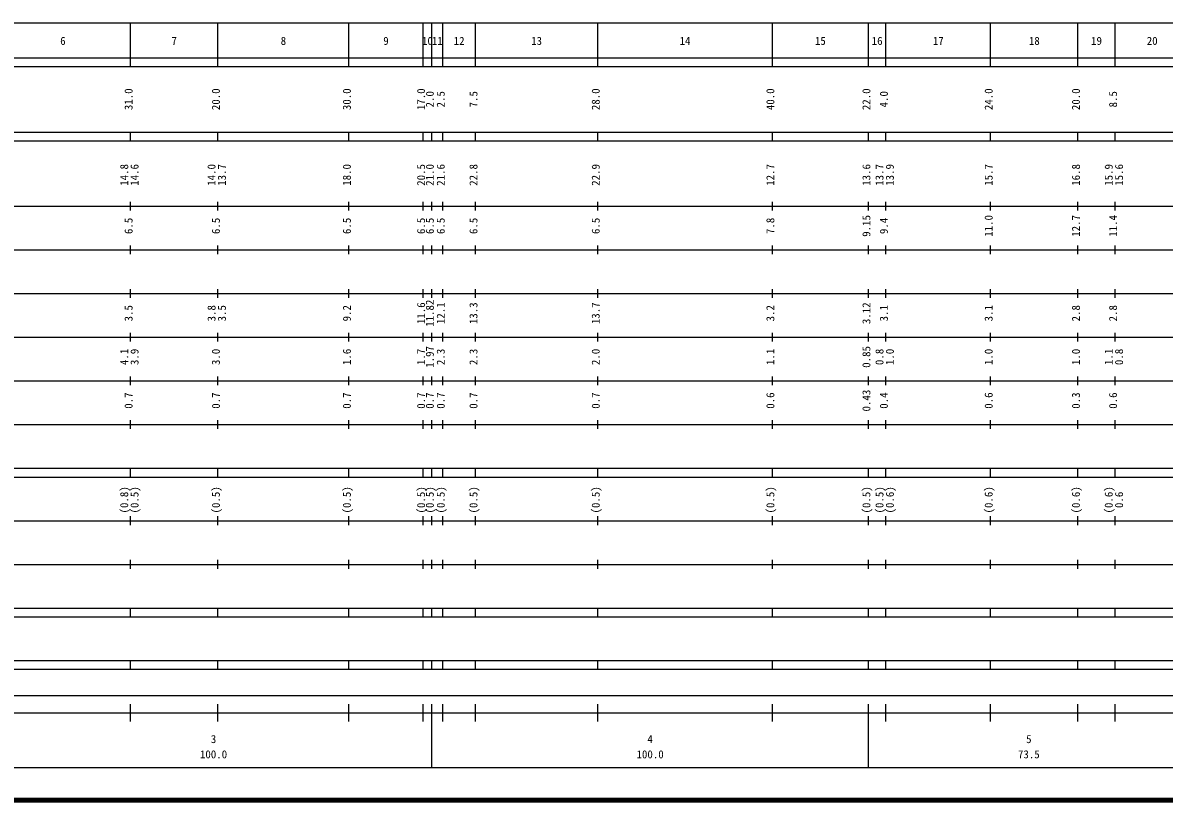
# Model space of a CAD drawing. Units: millimetres on the paper, enlarged 1000 times. Extents: x 40000 to 680000, y 20000 to 380000.
# Drawn here: x 274318 to 535747, y 20000 to 198000 of the extents above; entities that cross this region are included whole.
import ezdxf
from ezdxf.enums import TextEntityAlignment as Align

# ---------------------------------------------------------------- set-up
doc = ezdxf.new("R2010")
doc.units = ezdxf.units.MM
doc.header["$LTSCALE"] = 1000
doc.layers.add('M-TTL', color=2, linetype='Continuous', lineweight=140)
doc.layers.add('M-TTL-BAND', color=7, linetype='Continuous', lineweight=25)
doc.styles.add('ＭＳ ゴシック', font='')
doc.styles.get('ＭＳ ゴシック').set_extended_font_data('MS Gothic')

msp = doc.modelspace()

# ---------------------------------------------------------------- linework, layer by layer
at = {"layer": 'M-TTL'}
msp.add_line((40000, 20000), (680000, 20000), dxfattribs=at)
at = {"layer": 'M-TTL-BAND'}
for p, q in [((68000, 198000), (579000, 198000)), ((299000, 188000), (299000, 198000)), ((319000, 188000), (319000, 198000)), ((349000, 188000), (349000, 198000)), ((366000, 188000), (366000, 198000)), ((368000, 188000), (368000, 198000)), ((370500, 188000), (370500, 198000)), ((378000, 188000), (378000, 198000)), ((406000, 188000), (406000, 198000)), ((446000, 188000), (446000, 198000)), ((468000, 188000), (468000, 198000)), ((472000, 188000), (472000, 198000)), ((496000, 188000), (496000, 198000)), ((516000, 188000), (516000, 198000)), ((524500, 188000), (524500, 198000)), ((40000, 190000), (579000, 190000)), ((40000, 188000), (579000, 188000)), ((40000, 173000), (579000, 173000)), ((299000, 171000), (299000, 173000)), ((319000, 171000), (319000, 173000)), ((349000, 171000), (349000, 173000)), ((366000, 171000), (366000, 173000)), ((368000, 171000), (368000, 173000)), ((370500, 171000), (370500, 173000)), ((378000, 171000), (378000, 173000)), ((406000, 171000), (406000, 173000)), ((446000, 171000), (446000, 173000)), ((468000, 171000), (468000, 173000)), ((472000, 171000), (472000, 173000)), ((496000, 171000), (496000, 173000)), ((516000, 171000), (516000, 173000)), ((524500, 171000), (524500, 173000)), ((40000, 171000), (579000, 171000)), ((299000, 155000), (299000, 157000)), ((319000, 155000), (319000, 157000)), ((349000, 155000), (349000, 157000)), ((366000, 155000), (366000, 157000)), ((368000, 155000), (368000, 157000)), ((370500, 155000), (370500, 157000)), ((378000, 155000), (378000, 157000)), ((406000, 155000), (406000, 157000)), ((446000, 155000), (446000, 157000)), ((468000, 155000), (468000, 157000)), ((472000, 155000), (472000, 157000)), ((496000, 155000), (496000, 157000)), ((516000, 155000), (516000, 157000)), ((524500, 155000), (524500, 157000)), ((40000, 156000), (579000, 156000)), ((299000, 145000), (299000, 147000)), ((319000, 145000), (319000, 147000)), ((349000, 145000), (349000, 147000)), ((366000, 145000), (366000, 147000)), ((368000, 145000), (368000, 147000)), ((370500, 145000), (370500, 147000)), ((378000, 145000), (378000, 147000)), ((406000, 145000), (406000, 147000)), ((446000, 145000), (446000, 147000)), ((468000, 145000), (468000, 147000)), ((472000, 145000), (472000, 147000)), ((496000, 145000), (496000, 147000)), ((516000, 145000), (516000, 147000)), ((524500, 145000), (524500, 147000)), ((46000, 146000), (579000, 146000)), ((52000, 136000), (579000, 136000)), ((299000, 135000), (299000, 137000)), ((319000, 135000), (319000, 137000)), ((349000, 135000), (349000, 137000)), ((366000, 135000), (366000, 137000)), ((368000, 135000), (368000, 137000)), ((370500, 135000), (370500, 137000)), ((378000, 135000), (378000, 137000)), ((406000, 135000), (406000, 137000)), ((446000, 135000), (446000, 137000)), ((468000, 135000), (468000, 137000)), ((472000, 135000), (472000, 137000)), ((496000, 135000), (496000, 137000)), ((516000, 135000), (516000, 137000)), ((524500, 135000), (524500, 137000)), ((46000, 126000), (579000, 126000)), ((299000, 125000), (299000, 127000)), ((319000, 125000), (319000, 127000)), ((349000, 125000), (349000, 127000)), ((366000, 125000), (366000, 127000)), ((368000, 125000), (368000, 127000)), ((370500, 125000), (370500, 127000)), ((378000, 125000), (378000, 127000)), ((406000, 125000), (406000, 127000)), ((446000, 125000), (446000, 127000)), ((468000, 125000), (468000, 127000)), ((472000, 125000), (472000, 127000)), ((496000, 125000), (496000, 127000)), ((516000, 125000), (516000, 127000)), ((524500, 125000), (524500, 127000)), ((52000, 116000), (579000, 116000)), ((299000, 115000), (299000, 117000)), ((319000, 115000), (319000, 117000)), ((349000, 115000), (349000, 117000)), ((366000, 115000), (366000, 117000)), ((368000, 115000), (368000, 117000)), ((370500, 115000), (370500, 117000)), ((378000, 115000), (378000, 117000)), ((406000, 115000), (406000, 117000)), ((446000, 115000), (446000, 117000)), ((468000, 115000), (468000, 117000)), ((472000, 115000), (472000, 117000)), ((496000, 115000), (496000, 117000)), ((516000, 115000), (516000, 117000)), ((524500, 115000), (524500, 117000)), ((46000, 106000), (579000, 106000)), ((299000, 105000), (299000, 107000)), ((319000, 105000), (319000, 107000)), ((349000, 105000), (349000, 107000)), ((366000, 105000), (366000, 107000)), ((368000, 105000), (368000, 107000)), ((370500, 105000), (370500, 107000)), ((378000, 105000), (378000, 107000)), ((406000, 105000), (406000, 107000)), ((446000, 105000), (446000, 107000)), ((468000, 105000), (468000, 107000)), ((472000, 105000), (472000, 107000)), ((496000, 105000), (496000, 107000)), ((516000, 105000), (516000, 107000)), ((524500, 105000), (524500, 107000)), ((40000, 96000), (579000, 96000)), ((299000, 94000), (299000, 96000)), ((319000, 94000), (319000, 96000)), ((349000, 94000), (349000, 96000)), ((366000, 94000), (366000, 96000)), ((368000, 94000), (368000, 96000)), ((370500, 94000), (370500, 96000)), ((378000, 94000), (378000, 96000)), ((406000, 94000), (406000, 96000)), ((446000, 94000), (446000, 96000)), ((468000, 94000), (468000, 96000)), ((472000, 94000), (472000, 96000)), ((496000, 94000), (496000, 96000)), ((516000, 94000), (516000, 96000)), ((524500, 94000), (524500, 96000)), ((40000, 94000), (579000, 94000)), ((49000, 84000), (579000, 84000)), ((299000, 83000), (299000, 85000)), ((319000, 83000), (319000, 85000)), ((349000, 83000), (349000, 85000)), ((366000, 83000), (366000, 85000)), ((368000, 83000), (368000, 85000)), ((370500, 83000), (370500, 85000)), ((378000, 83000), (378000, 85000)), ((406000, 83000), (406000, 85000)), ((446000, 83000), (446000, 85000)), ((468000, 83000), (468000, 85000)), ((472000, 83000), (472000, 85000)), ((496000, 83000), (496000, 85000)), ((516000, 83000), (516000, 85000)), ((524500, 83000), (524500, 85000)), ((40000, 74000), (579000, 74000)), ((299000, 73000), (299000, 75000)), ((319000, 73000), (319000, 75000)), ((349000, 73000), (349000, 75000)), ((366000, 73000), (366000, 75000)), ((368000, 73000), (368000, 75000)), ((370500, 73000), (370500, 75000)), ((378000, 73000), (378000, 75000)), ((406000, 73000), (406000, 75000)), ((446000, 73000), (446000, 75000)), ((468000, 73000), (468000, 75000)), ((472000, 73000), (472000, 75000)), ((496000, 73000), (496000, 75000)), ((516000, 73000), (516000, 75000)), ((524500, 73000), (524500, 75000)), ((40000, 64000), (579000, 64000)), ((299000, 62000), (299000, 64000)), ((319000, 62000), (319000, 64000)), ((349000, 62000), (349000, 64000)), ((366000, 62000), (366000, 64000)), ((368000, 62000), (368000, 64000)), ((370500, 62000), (370500, 64000)), ((378000, 62000), (378000, 64000)), ((406000, 62000), (406000, 64000)), ((446000, 62000), (446000, 64000)), ((468000, 62000), (468000, 64000)), ((472000, 62000), (472000, 64000)), ((496000, 62000), (496000, 64000)), ((516000, 62000), (516000, 64000)), ((524500, 62000), (524500, 64000)), ((40000, 62000), (579000, 62000)), ((40000, 52000), (579000, 52000)), ((40000, 50000), (579000, 50000)), ((299000, 50000), (299000, 52000)), ((319000, 50000), (319000, 52000)), ((349000, 50000), (349000, 52000)), ((366000, 50000), (366000, 52000)), ((368000, 50000), (368000, 52000)), ((370500, 50000), (370500, 52000)), ((378000, 50000), (378000, 52000)), ((406000, 50000), (406000, 52000)), ((446000, 50000), (446000, 52000)), ((468000, 50000), (468000, 52000)), ((472000, 50000), (472000, 52000)), ((496000, 50000), (496000, 52000)), ((516000, 50000), (516000, 52000)), ((524500, 50000), (524500, 52000)), ((71000, 44000), (538500, 44000)), ((299000, 38000), (299000, 42000)), ((319000, 38000), (319000, 42000)), ((349000, 38000), (349000, 42000)), ((366000, 38000), (366000, 42000)), ((368000, 27500), (368000, 42000)), ((370500, 38000), (370500, 42000)), ((378000, 38000), (378000, 42000)), ((406000, 38000), (406000, 42000)), ((446000, 38000), (446000, 42000)), ((468000, 27500), (468000, 42000)), ((472000, 38000), (472000, 42000)), ((496000, 38000), (496000, 42000)), ((516000, 38000), (516000, 42000)), ((524500, 38000), (524500, 42000)), ((40000, 40000), (579000, 40000)), ((68000, 27500), (579000, 27500))]:
    msp.add_line(p, q, dxfattribs=at)

# ---------------------------------------------------------------- texts
at = {"layer": 'M-TTL-BAND', "style": 'ＭＳ ゴシック'}
for s, p in [('6', (283500, 192405)), ('7', (309000, 192405)), ('8', (334000, 192405)), ('9', (357500, 192405)), ('10', (367000, 192405)), ('11', (369250, 192405)), ('12', (374250, 192405)), ('13', (392000, 192405)), ('14', (426000, 192405)), ('15', (457000, 192405)), ('16', (470000, 192405)), ('17', (484000, 192405)), ('18', (506000, 192405)), ('19', (520250, 192405)), ('20', (533000, 192405)), ('3', (318000, 32523)), ('4', (418000, 32523)), ('5', (504750, 32523)), ('100.0', (318000, 29033)), ('100.0', (418000, 29033)), ('73.5', (504750, 29033))]:
    msp.add_text(s, height=1833, dxfattribs=at).set_placement(p, align=Align.BOTTOM_CENTER)
for s, p in [('31.0', (300000, 180500)), ('20.0', (320000, 180500)), ('30.0', (350000, 180500)), ('17.0', (367000, 180500)), ('2.0', (369000, 180500)), ('2.5', (371500, 180500)), ('7.5', (379000, 180500)), ('28.0', (407000, 180500)), ('40.0', (447000, 180500)), ('22.0', (469000, 180500)), ('4.0', (473000, 180500)), ('24.0', (497000, 180500)), ('20.0', (517000, 180500)), ('8.5', (525500, 180500)), ('14.8', (299000, 163174)), ('14.6', (301370, 163174)), ('14.0', (319000, 163174)), ('13.7', (321370, 163174)), ('18.0', (350000, 163174)), ('20.5', (367000, 163174)), ('21.0', (369000, 163174)), ('21.6', (371500, 163174)), ('22.8', (379000, 163174)), ('22.9', (407000, 163174)), ('12.7', (447000, 163174)), ('13.6', (469000, 163174)), ('13.7', (472000, 163174)), ('13.9', (474370, 163174)), ('15.7', (497000, 163174)), ('16.8', (517000, 163174)), ('15.9', (524500, 163174)), ('15.6', (526870, 163174)), ('6.5', (300000, 151500)), ('6.5', (320000, 151500)), ('6.5', (350000, 151500)), ('6.5', (367000, 151500)), ('6.5', (369000, 151500)), ('6.5', (371500, 151500)), ('6.5', (379000, 151500)), ('6.5', (407000, 151500)), ('7.8', (447000, 151500)), ('9.15', (469000, 151500)), ('9.4', (473000, 151500)), ('11.0', (497000, 151500)), ('12.7', (517000, 151500)), ('11.4', (525500, 151500)), ('11.6', (367000, 131500)), ('11.82', (369000, 131500)), ('12.1', (371500, 131500)), ('13.3', (379000, 131500)), ('13.7', (407000, 131500)), ('3.12', (469000, 131500)), ('3.5', (300000, 131500)), ('3.8', (319000, 131500)), ('3.5', (321370, 131500)), ('9.2', (350000, 131500)), ('3.2', (447000, 131500)), ('3.1', (473000, 131500)), ('3.1', (497000, 131500)), ('2.8', (517000, 131500)), ('2.8', (525500, 131500)), ('4.1', (299000, 121500)), ('3.9', (301370, 121500)), ('3.0', (320000, 121500)), ('1.6', (350000, 121500)), ('1.7', (367000, 121500)), ('1.97', (369000, 121500)), ('2.3', (371500, 121500)), ('2.3', (379000, 121500)), ('2.0', (407000, 121500)), ('1.1', (447000, 121500)), ('0.85', (469000, 121500)), ('0.8', (472000, 121500)), ('1.0', (474370, 121500)), ('1.0', (497000, 121500)), ('1.0', (517000, 121500)), ('1.1', (524500, 121500)), ('0.8', (526870, 121500)), ('0.7', (300000, 111500)), ('0.7', (320000, 111500)), ('0.7', (350000, 111500)), ('0.7', (367000, 111500)), ('0.7', (369000, 111500)), ('0.7', (371500, 111500)), ('0.7', (379000, 111500)), ('0.7', (407000, 111500)), ('0.6', (447000, 111500)), ('0.43', (469000, 111500)), ('0.4', (473000, 111500)), ('0.6', (497000, 111500)), ('0.3', (517000, 111500)), ('0.6', (525500, 111500)), ('(0.8)', (299000, 88764)), ('(0.5)', (301370, 88764)), ('(0.5)', (320000, 88764)), ('(0.5)', (350000, 88764)), ('(0.5)', (367000, 88764)), ('(0.5)', (369000, 88764)), ('(0.5)', (371500, 88764)), ('(0.5)', (379000, 88764)), ('(0.5)', (407000, 88764)), ('(0.5)', (447000, 88764)), ('(0.5)', (469000, 88764)), ('(0.5)', (472000, 88764)), ('(0.6)', (474370, 88764)), ('(0.6)', (497000, 88764)), ('(0.6)', (517000, 88764)), ('(0.6)', (524500, 88764)), ('0.6', (526870, 88764))]:
    msp.add_text(s, height=1833, rotation=90, dxfattribs=at).set_placement(p, align=Align.BOTTOM_CENTER)

doc.saveas('drawing.dxf')
